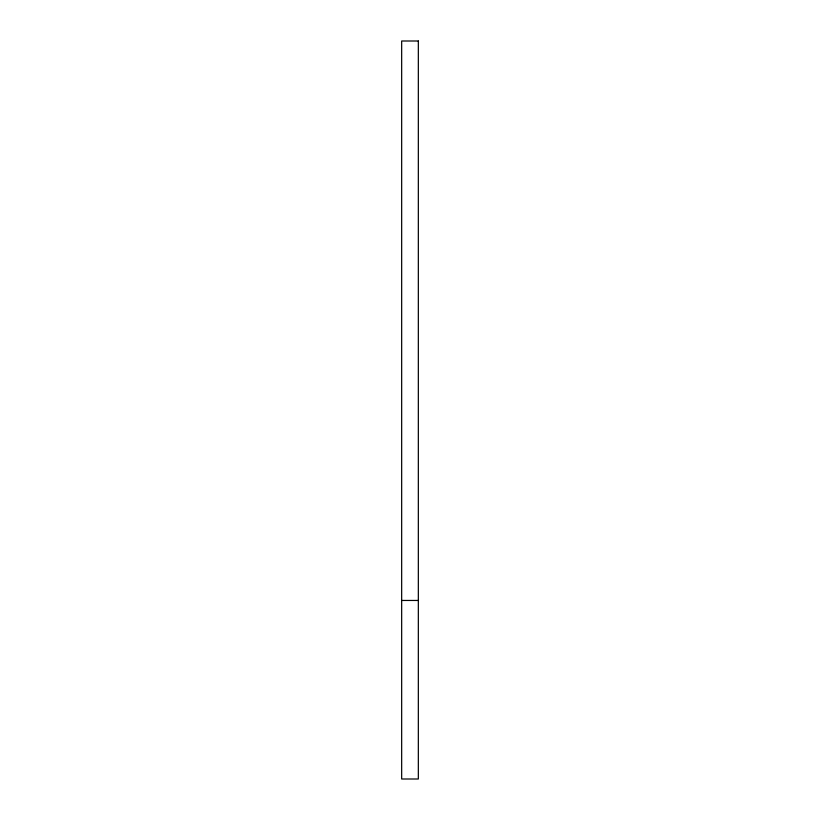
<?xml version="1.0" encoding="UTF-8"?>
<svg xmlns="http://www.w3.org/2000/svg" width="820" height="820" viewBox="0 0 820 820"><rect width="100%" height="100%" fill="white"/><g stroke="black" fill="none" stroke-linecap="round" stroke-linejoin="round"><path stroke-width="1.23" d="M401.667 600.455L418.333 600.455M418.333 41L401.667 41L401.667 779L418.333 779L418.333 41"/></g></svg>
